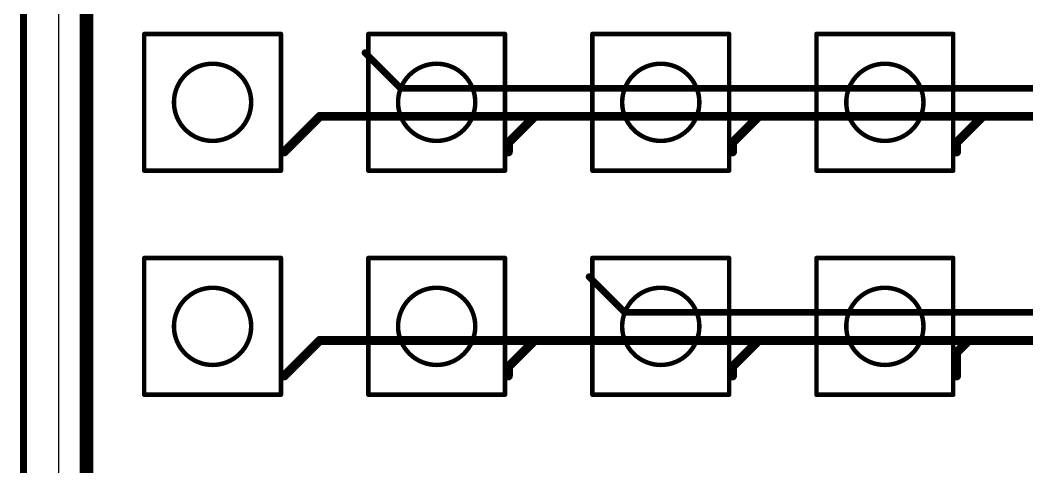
# Model space of a CAD drawing. Extents: x -0.33 to 4.26, y -0.1 to 5.53.
# Drawn here: x -0.069 to 1.728, y 1.412 to 2.209 of the extents above; entities that cross this region are included whole.
import ezdxf

# ---------------------------------------------------------------- set-up
doc = ezdxf.new("R2010")
doc.units = 0
for name, color, linetype in [('1', 22, 'CONTINUOUS'), ('20', 7, 'CONTINUOUS'), ('21', 253, 'CONTINUOUS'), ('51', 253, 'CONTINUOUS')]:
    doc.layers.add(name, color=color, linetype=linetype)

msp = doc.modelspace()

# ---------------------------------------------------------------- linework, layer by layer
at = {"layer": '1'}
for points, const_width in [([(-0.0625, -0.0875), (-0.0625, 5.525)], 0.012), ([(0.05, 2.6), (0.05, 1.3125)], 0.024), ([(0.61063, 2.0875), (0.547047, 2.151083)], 0.012), ([(3.2875, 2.0875), (0.61063, 2.0875)], 0.012), ([(0.466535, 2.0375), (0.402953, 1.973917)], 0.016), ([(0.85, 2.0375), (0.466535, 2.0375)], 0.016), ([(0.802953, 1.990453), (0.85, 2.0375)], 0.016), ([(1.25, 2.0375), (0.85, 2.0375)], 0.016), ([(1.202953, 1.990453), (1.25, 2.0375)], 0.016), ([(1.65, 2.0375), (1.25, 2.0375)], 0.016), ([(1.602953, 1.990453), (1.65, 2.0375)], 0.016), ([(1.95, 2.0375), (1.65, 2.0375)], 0.016), ([(0.802953, 1.973917), (0.802953, 1.990453)], 0.016), ([(1.202953, 1.973917), (1.202953, 1.990453)], 0.016), ([(1.602953, 1.973917), (1.602953, 1.990453)], 0.016), ([(1.01063, 1.6875), (0.947047, 1.751083)], 0.012), ([(2.875, 1.6875), (1.01063, 1.6875)], 0.012), ([(0.466535, 1.6375), (0.402953, 1.573917)], 0.016), ([(0.85, 1.6375), (0.466535, 1.6375)], 0.016), ([(0.802953, 1.590453), (0.85, 1.6375)], 0.016), ([(1.25, 1.6375), (0.85, 1.6375)], 0.016), ([(1.202953, 1.590453), (1.25, 1.6375)], 0.016), ([(1.625, 1.6375), (1.25, 1.6375)], 0.016), ([(1.602953, 1.615453), (1.625, 1.6375)], 0.016), ([(1.95, 1.6375), (1.625, 1.6375)], 0.016), ([(1.602953, 1.573917), (1.602953, 1.615453)], 0.016), ([(0.802953, 1.573917), (0.802953, 1.590453)], 0.016), ([(1.202953, 1.573917), (1.202953, 1.590453)], 0.016)]:
    msp.add_lwpolyline(points, dxfattribs=dict(at, const_width=const_width))
for points, const_width in [([(0.549169, 2.153204, 1), (0.544926, 2.148961)], 0.006), ([(0.61063, 2.0905, 1), (0.61063, 2.0845)], 0.006), ([(0.608509, 2.085379, 1), (0.612751, 2.089621)], 0.006), ([(0.466535, 2.0415, 1), (0.466535, 2.0335)], 0.008), ([(0.469364, 2.034672, 1), (0.463707, 2.040328)], 0.008), ([(0.85, 2.0415, 1), (0.85, 2.0335)], 0.008), ([(0.852828, 2.034672, 1), (0.847172, 2.040328)], 0.008), ([(0.85, 2.0335, 1), (0.85, 2.0415)], 0.008), ([(1.25, 2.0415, 1), (1.25, 2.0335)], 0.008), ([(1.252828, 2.034672, 1), (1.247172, 2.040328)], 0.008), ([(1.25, 2.0335, 1), (1.25, 2.0415)], 0.008), ([(1.65, 2.0415, 1), (1.65, 2.0335)], 0.008), ([(1.652828, 2.034672, 1), (1.647172, 2.040328)], 0.008), ([(1.65, 2.0335, 1), (1.65, 2.0415)], 0.008), ([(0.800124, 1.993281, 1), (0.805781, 1.987624)], 0.008), ([(0.806953, 1.990453, 1), (0.798953, 1.990453)], 0.008), ([(1.200124, 1.993281, 1), (1.205781, 1.987624)], 0.008), ([(1.206953, 1.990453, 1), (1.198953, 1.990453)], 0.008), ([(1.600124, 1.993281, 1), (1.605781, 1.987624)], 0.008), ([(1.606953, 1.990453, 1), (1.598953, 1.990453)], 0.008), ([(0.400124, 1.976746, 1), (0.405781, 1.971089)], 0.008), ([(0.798953, 1.973917, 1), (0.806953, 1.973917)], 0.008), ([(1.198953, 1.973917, 1), (1.206953, 1.973917)], 0.008), ([(1.598953, 1.973917, 1), (1.606953, 1.973917)], 0.008), ([(0.949169, 1.753204, 1), (0.944926, 1.748961)], 0.006), ([(1.01063, 1.6905, 1), (1.01063, 1.6845)], 0.006), ([(1.008509, 1.685379, 1), (1.012751, 1.689621)], 0.006), ([(0.466535, 1.6415, 1), (0.466535, 1.6335)], 0.008), ([(0.469364, 1.634672, 1), (0.463707, 1.640328)], 0.008), ([(0.85, 1.6415, 1), (0.85, 1.6335)], 0.008), ([(0.852828, 1.634672, 1), (0.847172, 1.640328)], 0.008), ([(0.85, 1.6335, 1), (0.85, 1.6415)], 0.008), ([(1.25, 1.6415, 1), (1.25, 1.6335)], 0.008), ([(1.252828, 1.634672, 1), (1.247172, 1.640328)], 0.008), ([(1.25, 1.6335, 1), (1.25, 1.6415)], 0.008), ([(1.625, 1.6415, 1), (1.625, 1.6335)], 0.008), ([(1.627828, 1.634672, 1), (1.622172, 1.640328)], 0.008), ([(1.625, 1.6335, 1), (1.625, 1.6415)], 0.008), ([(1.600124, 1.618281, 1), (1.605781, 1.612624)], 0.008), ([(1.606953, 1.615453, 1), (1.598953, 1.615453)], 0.008), ([(0.800124, 1.593281, 1), (0.805781, 1.587624)], 0.008), ([(0.806953, 1.590453, 1), (0.798953, 1.590453)], 0.008), ([(1.200124, 1.593281, 1), (1.205781, 1.587624)], 0.008), ([(1.206953, 1.590453, 1), (1.198953, 1.590453)], 0.008), ([(0.400124, 1.576746, 1), (0.405781, 1.571089)], 0.008), ([(0.798953, 1.573917, 1), (0.806953, 1.573917)], 0.008), ([(1.198953, 1.573917, 1), (1.206953, 1.573917)], 0.008), ([(1.598953, 1.573917, 1), (1.606953, 1.573917)], 0.008)]:
    msp.add_lwpolyline(points, format="xyb", dxfattribs=dict(at, const_width=const_width))
at = {"layer": '20'}
msp.add_line((0, 5.45), (0, 0), dxfattribs=at)
at = {"layer": '21', "const_width": 0.008}
for points in [[(0.334055, 2.184547), (0.215945, 2.184547)], [(0.734055, 2.184547), (0.615945, 2.184547)], [(1.134055, 2.184547), (1.015945, 2.184547)], [(1.534055, 2.184547), (1.415945, 2.184547)], [(0.152953, 2.02313), (0.152953, 2.10187)], [(0.397047, 2.02313), (0.397047, 2.10187)], [(0.552953, 2.02313), (0.552953, 2.10187)], [(0.797047, 2.02313), (0.797047, 2.10187)], [(0.952953, 2.02313), (0.952953, 2.10187)], [(1.197047, 2.02313), (1.197047, 2.10187)], [(1.352953, 2.02313), (1.352953, 2.10187)], [(1.597047, 2.02313), (1.597047, 2.10187)], [(0.334055, 1.940453), (0.215945, 1.940453)], [(0.734055, 1.940453), (0.615945, 1.940453)], [(1.134055, 1.940453), (1.015945, 1.940453)], [(1.534055, 1.940453), (1.415945, 1.940453)], [(0.334055, 1.784547), (0.215945, 1.784547)], [(0.734055, 1.784547), (0.615945, 1.784547)], [(1.134055, 1.784547), (1.015945, 1.784547)], [(1.534055, 1.784547), (1.415945, 1.784547)], [(0.152953, 1.62313), (0.152953, 1.70187)], [(0.397047, 1.62313), (0.397047, 1.70187)], [(0.552953, 1.62313), (0.552953, 1.70187)], [(0.797047, 1.62313), (0.797047, 1.70187)], [(0.952953, 1.62313), (0.952953, 1.70187)], [(1.197047, 1.62313), (1.197047, 1.70187)], [(1.352953, 1.62313), (1.352953, 1.70187)], [(1.597047, 1.62313), (1.597047, 1.70187)], [(0.334055, 1.540453), (0.215945, 1.540453)], [(0.734055, 1.540453), (0.615945, 1.540453)], [(1.134055, 1.540453), (1.015945, 1.540453)], [(1.534055, 1.540453), (1.415945, 1.540453)]]:
    msp.add_lwpolyline(points, dxfattribs=at)
at = {"layer": '21'}
for points, const_width in [([(0.215945, 2.186547, 1), (0.215945, 2.182547)], 0.004), ([(0.334055, 2.182547, 1), (0.334055, 2.186547)], 0.004), ([(0.615945, 2.186547, 1), (0.615945, 2.182547)], 0.004), ([(0.734055, 2.182547, 1), (0.734055, 2.186547)], 0.004), ([(1.015945, 2.186547, 1), (1.015945, 2.182547)], 0.004), ([(1.134055, 2.182547, 1), (1.134055, 2.186547)], 0.004), ([(1.415945, 2.186547, 1), (1.415945, 2.182547)], 0.004), ([(1.534055, 2.182547, 1), (1.534055, 2.186547)], 0.004), ([(0.275, 1.993602, 1), (0.275, 2.131398, 1), (0.275, 1.993602)], 0.008), ([(0.675, 1.993602, 1), (0.675, 2.131398, 1), (0.675, 1.993602)], 0.008), ([(1.075, 1.993602, 1), (1.075, 2.131398, 1), (1.075, 1.993602)], 0.008), ([(1.475, 1.993602, 1), (1.475, 2.131398, 1), (1.475, 1.993602)], 0.008), ([(0.154953, 2.10187, 1), (0.150953, 2.10187)], 0.004), ([(0.399047, 2.10187, 1), (0.395047, 2.10187)], 0.004), ([(0.554953, 2.10187, 1), (0.550953, 2.10187)], 0.004), ([(0.799047, 2.10187, 1), (0.795047, 2.10187)], 0.004), ([(0.954953, 2.10187, 1), (0.950953, 2.10187)], 0.004), ([(1.199047, 2.10187, 1), (1.195047, 2.10187)], 0.004), ([(1.354953, 2.10187, 1), (1.350953, 2.10187)], 0.004), ([(1.599047, 2.10187, 1), (1.595047, 2.10187)], 0.004), ([(0.150953, 2.02313, 1), (0.154953, 2.02313)], 0.004), ([(0.395047, 2.02313, 1), (0.399047, 2.02313)], 0.004), ([(0.550953, 2.02313, 1), (0.554953, 2.02313)], 0.004), ([(0.795047, 2.02313, 1), (0.799047, 2.02313)], 0.004), ([(0.950953, 2.02313, 1), (0.954953, 2.02313)], 0.004), ([(1.195047, 2.02313, 1), (1.199047, 2.02313)], 0.004), ([(1.350953, 2.02313, 1), (1.354953, 2.02313)], 0.004), ([(1.595047, 2.02313, 1), (1.599047, 2.02313)], 0.004), ([(0.215945, 1.942453, 1), (0.215945, 1.938453)], 0.004), ([(0.334055, 1.938453, 1), (0.334055, 1.942453)], 0.004), ([(0.615945, 1.942453, 1), (0.615945, 1.938453)], 0.004), ([(0.734055, 1.938453, 1), (0.734055, 1.942453)], 0.004), ([(1.015945, 1.942453, 1), (1.015945, 1.938453)], 0.004), ([(1.134055, 1.938453, 1), (1.134055, 1.942453)], 0.004), ([(1.415945, 1.942453, 1), (1.415945, 1.938453)], 0.004), ([(1.534055, 1.938453, 1), (1.534055, 1.942453)], 0.004), ([(0.215945, 1.786547, 1), (0.215945, 1.782547)], 0.004), ([(0.334055, 1.782547, 1), (0.334055, 1.786547)], 0.004), ([(0.615945, 1.786547, 1), (0.615945, 1.782547)], 0.004), ([(0.734055, 1.782547, 1), (0.734055, 1.786547)], 0.004), ([(1.015945, 1.786547, 1), (1.015945, 1.782547)], 0.004), ([(1.134055, 1.782547, 1), (1.134055, 1.786547)], 0.004), ([(1.415945, 1.786547, 1), (1.415945, 1.782547)], 0.004), ([(1.534055, 1.782547, 1), (1.534055, 1.786547)], 0.004), ([(0.275, 1.593602, 1), (0.275, 1.731398, 1), (0.275, 1.593602)], 0.008), ([(0.675, 1.593602, 1), (0.675, 1.731398, 1), (0.675, 1.593602)], 0.008), ([(1.075, 1.593602, 1), (1.075, 1.731398, 1), (1.075, 1.593602)], 0.008), ([(1.475, 1.593602, 1), (1.475, 1.731398, 1), (1.475, 1.593602)], 0.008), ([(0.154953, 1.70187, 1), (0.150953, 1.70187)], 0.004), ([(0.399047, 1.70187, 1), (0.395047, 1.70187)], 0.004), ([(0.554953, 1.70187, 1), (0.550953, 1.70187)], 0.004), ([(0.799047, 1.70187, 1), (0.795047, 1.70187)], 0.004), ([(0.954953, 1.70187, 1), (0.950953, 1.70187)], 0.004), ([(1.199047, 1.70187, 1), (1.195047, 1.70187)], 0.004), ([(1.354953, 1.70187, 1), (1.350953, 1.70187)], 0.004), ([(1.599047, 1.70187, 1), (1.595047, 1.70187)], 0.004), ([(0.150953, 1.62313, 1), (0.154953, 1.62313)], 0.004), ([(0.395047, 1.62313, 1), (0.399047, 1.62313)], 0.004), ([(0.550953, 1.62313, 1), (0.554953, 1.62313)], 0.004), ([(0.795047, 1.62313, 1), (0.799047, 1.62313)], 0.004), ([(0.950953, 1.62313, 1), (0.954953, 1.62313)], 0.004), ([(1.195047, 1.62313, 1), (1.199047, 1.62313)], 0.004), ([(1.350953, 1.62313, 1), (1.354953, 1.62313)], 0.004), ([(1.595047, 1.62313, 1), (1.599047, 1.62313)], 0.004), ([(0.215945, 1.542453, 1), (0.215945, 1.538453)], 0.004), ([(0.334055, 1.538453, 1), (0.334055, 1.542453)], 0.004), ([(0.615945, 1.542453, 1), (0.615945, 1.538453)], 0.004), ([(0.734055, 1.538453, 1), (0.734055, 1.542453)], 0.004), ([(1.015945, 1.542453, 1), (1.015945, 1.538453)], 0.004), ([(1.134055, 1.538453, 1), (1.134055, 1.542453)], 0.004), ([(1.415945, 1.542453, 1), (1.415945, 1.538453)], 0.004), ([(1.534055, 1.538453, 1), (1.534055, 1.542453)], 0.004)]:
    msp.add_lwpolyline(points, format="xyb", dxfattribs=dict(at, const_width=const_width))
at = {"layer": '51', "const_width": 0.008}
for points in [[(0.152953, 2.184547), (0.397047, 2.184547)], [(0.152953, 1.940453), (0.152953, 2.184547)], [(0.397047, 2.184547), (0.397047, 1.940453)], [(0.552953, 2.184547), (0.797047, 2.184547)], [(0.552953, 1.940453), (0.552953, 2.184547)], [(0.797047, 2.184547), (0.797047, 1.940453)], [(0.952953, 2.184547), (1.197047, 2.184547)], [(0.952953, 1.940453), (0.952953, 2.184547)], [(1.197047, 2.184547), (1.197047, 1.940453)], [(1.352953, 2.184547), (1.597047, 2.184547)], [(1.352953, 1.940453), (1.352953, 2.184547)], [(1.597047, 2.184547), (1.597047, 1.940453)], [(0.397047, 1.940453), (0.152953, 1.940453)], [(0.797047, 1.940453), (0.552953, 1.940453)], [(1.197047, 1.940453), (0.952953, 1.940453)], [(1.597047, 1.940453), (1.352953, 1.940453)], [(0.152953, 1.784547), (0.397047, 1.784547)], [(0.152953, 1.540453), (0.152953, 1.784547)], [(0.397047, 1.784547), (0.397047, 1.540453)], [(0.552953, 1.784547), (0.797047, 1.784547)], [(0.552953, 1.540453), (0.552953, 1.784547)], [(0.797047, 1.784547), (0.797047, 1.540453)], [(0.952953, 1.784547), (1.197047, 1.784547)], [(0.952953, 1.540453), (0.952953, 1.784547)], [(1.197047, 1.784547), (1.197047, 1.540453)], [(1.352953, 1.784547), (1.597047, 1.784547)], [(1.352953, 1.540453), (1.352953, 1.784547)], [(1.597047, 1.784547), (1.597047, 1.540453)], [(0.397047, 1.540453), (0.152953, 1.540453)], [(0.797047, 1.540453), (0.552953, 1.540453)], [(1.197047, 1.540453), (0.952953, 1.540453)], [(1.597047, 1.540453), (1.352953, 1.540453)]]:
    msp.add_lwpolyline(points, dxfattribs=at)
at = {"layer": '51'}
for points, const_width in [([(0.152953, 2.186547, 1), (0.152953, 2.182547)], 0.004), ([(0.154953, 2.184547, 1), (0.150953, 2.184547)], 0.004), ([(0.399047, 2.184547, 1), (0.395047, 2.184547)], 0.004), ([(0.397047, 2.182547, 1), (0.397047, 2.186547)], 0.004), ([(0.552953, 2.186547, 1), (0.552953, 2.182547)], 0.004), ([(0.554953, 2.184547, 1), (0.550953, 2.184547)], 0.004), ([(0.799047, 2.184547, 1), (0.795047, 2.184547)], 0.004), ([(0.797047, 2.182547, 1), (0.797047, 2.186547)], 0.004), ([(0.952953, 2.186547, 1), (0.952953, 2.182547)], 0.004), ([(0.954953, 2.184547, 1), (0.950953, 2.184547)], 0.004), ([(1.199047, 2.184547, 1), (1.195047, 2.184547)], 0.004), ([(1.197047, 2.182547, 1), (1.197047, 2.186547)], 0.004), ([(1.352953, 2.186547, 1), (1.352953, 2.182547)], 0.004), ([(1.354953, 2.184547, 1), (1.350953, 2.184547)], 0.004), ([(1.599047, 2.184547, 1), (1.595047, 2.184547)], 0.004), ([(1.597047, 2.182547, 1), (1.597047, 2.186547)], 0.004), ([(0.275, 1.993602, 1), (0.275, 2.131398, 1), (0.275, 1.993602)], 0.008), ([(0.675, 1.993602, 1), (0.675, 2.131398, 1), (0.675, 1.993602)], 0.008), ([(1.075, 1.993602, 1), (1.075, 2.131398, 1), (1.075, 1.993602)], 0.008), ([(1.475, 1.993602, 1), (1.475, 2.131398, 1), (1.475, 1.993602)], 0.008), ([(0.152953, 1.942453, 1), (0.152953, 1.938453)], 0.004), ([(0.150953, 1.940453, 1), (0.154953, 1.940453)], 0.004), ([(0.395047, 1.940453, 1), (0.399047, 1.940453)], 0.004), ([(0.397047, 1.938453, 1), (0.397047, 1.942453)], 0.004), ([(0.552953, 1.942453, 1), (0.552953, 1.938453)], 0.004), ([(0.550953, 1.940453, 1), (0.554953, 1.940453)], 0.004), ([(0.795047, 1.940453, 1), (0.799047, 1.940453)], 0.004), ([(0.797047, 1.938453, 1), (0.797047, 1.942453)], 0.004), ([(0.952953, 1.942453, 1), (0.952953, 1.938453)], 0.004), ([(0.950953, 1.940453, 1), (0.954953, 1.940453)], 0.004), ([(1.195047, 1.940453, 1), (1.199047, 1.940453)], 0.004), ([(1.197047, 1.938453, 1), (1.197047, 1.942453)], 0.004), ([(1.352953, 1.942453, 1), (1.352953, 1.938453)], 0.004), ([(1.350953, 1.940453, 1), (1.354953, 1.940453)], 0.004), ([(1.595047, 1.940453, 1), (1.599047, 1.940453)], 0.004), ([(1.597047, 1.938453, 1), (1.597047, 1.942453)], 0.004), ([(0.152953, 1.786547, 1), (0.152953, 1.782547)], 0.004), ([(0.154953, 1.784547, 1), (0.150953, 1.784547)], 0.004), ([(0.399047, 1.784547, 1), (0.395047, 1.784547)], 0.004), ([(0.397047, 1.782547, 1), (0.397047, 1.786547)], 0.004), ([(0.552953, 1.786547, 1), (0.552953, 1.782547)], 0.004), ([(0.554953, 1.784547, 1), (0.550953, 1.784547)], 0.004), ([(0.799047, 1.784547, 1), (0.795047, 1.784547)], 0.004), ([(0.797047, 1.782547, 1), (0.797047, 1.786547)], 0.004), ([(0.952953, 1.786547, 1), (0.952953, 1.782547)], 0.004), ([(0.954953, 1.784547, 1), (0.950953, 1.784547)], 0.004), ([(1.199047, 1.784547, 1), (1.195047, 1.784547)], 0.004), ([(1.197047, 1.782547, 1), (1.197047, 1.786547)], 0.004), ([(1.352953, 1.786547, 1), (1.352953, 1.782547)], 0.004), ([(1.354953, 1.784547, 1), (1.350953, 1.784547)], 0.004), ([(1.599047, 1.784547, 1), (1.595047, 1.784547)], 0.004), ([(1.597047, 1.782547, 1), (1.597047, 1.786547)], 0.004), ([(0.275, 1.593602, 1), (0.275, 1.731398, 1), (0.275, 1.593602)], 0.008), ([(0.675, 1.593602, 1), (0.675, 1.731398, 1), (0.675, 1.593602)], 0.008), ([(1.075, 1.593602, 1), (1.075, 1.731398, 1), (1.075, 1.593602)], 0.008), ([(1.475, 1.593602, 1), (1.475, 1.731398, 1), (1.475, 1.593602)], 0.008), ([(0.152953, 1.542453, 1), (0.152953, 1.538453)], 0.004), ([(0.150953, 1.540453, 1), (0.154953, 1.540453)], 0.004), ([(0.395047, 1.540453, 1), (0.399047, 1.540453)], 0.004), ([(0.397047, 1.538453, 1), (0.397047, 1.542453)], 0.004), ([(0.552953, 1.542453, 1), (0.552953, 1.538453)], 0.004), ([(0.550953, 1.540453, 1), (0.554953, 1.540453)], 0.004), ([(0.795047, 1.540453, 1), (0.799047, 1.540453)], 0.004), ([(0.797047, 1.538453, 1), (0.797047, 1.542453)], 0.004), ([(0.952953, 1.542453, 1), (0.952953, 1.538453)], 0.004), ([(0.950953, 1.540453, 1), (0.954953, 1.540453)], 0.004), ([(1.195047, 1.540453, 1), (1.199047, 1.540453)], 0.004), ([(1.197047, 1.538453, 1), (1.197047, 1.542453)], 0.004), ([(1.352953, 1.542453, 1), (1.352953, 1.538453)], 0.004), ([(1.350953, 1.540453, 1), (1.354953, 1.540453)], 0.004), ([(1.595047, 1.540453, 1), (1.599047, 1.540453)], 0.004), ([(1.597047, 1.538453, 1), (1.597047, 1.542453)], 0.004)]:
    msp.add_lwpolyline(points, format="xyb", dxfattribs=dict(at, const_width=const_width))

doc.saveas('drawing.dxf')
